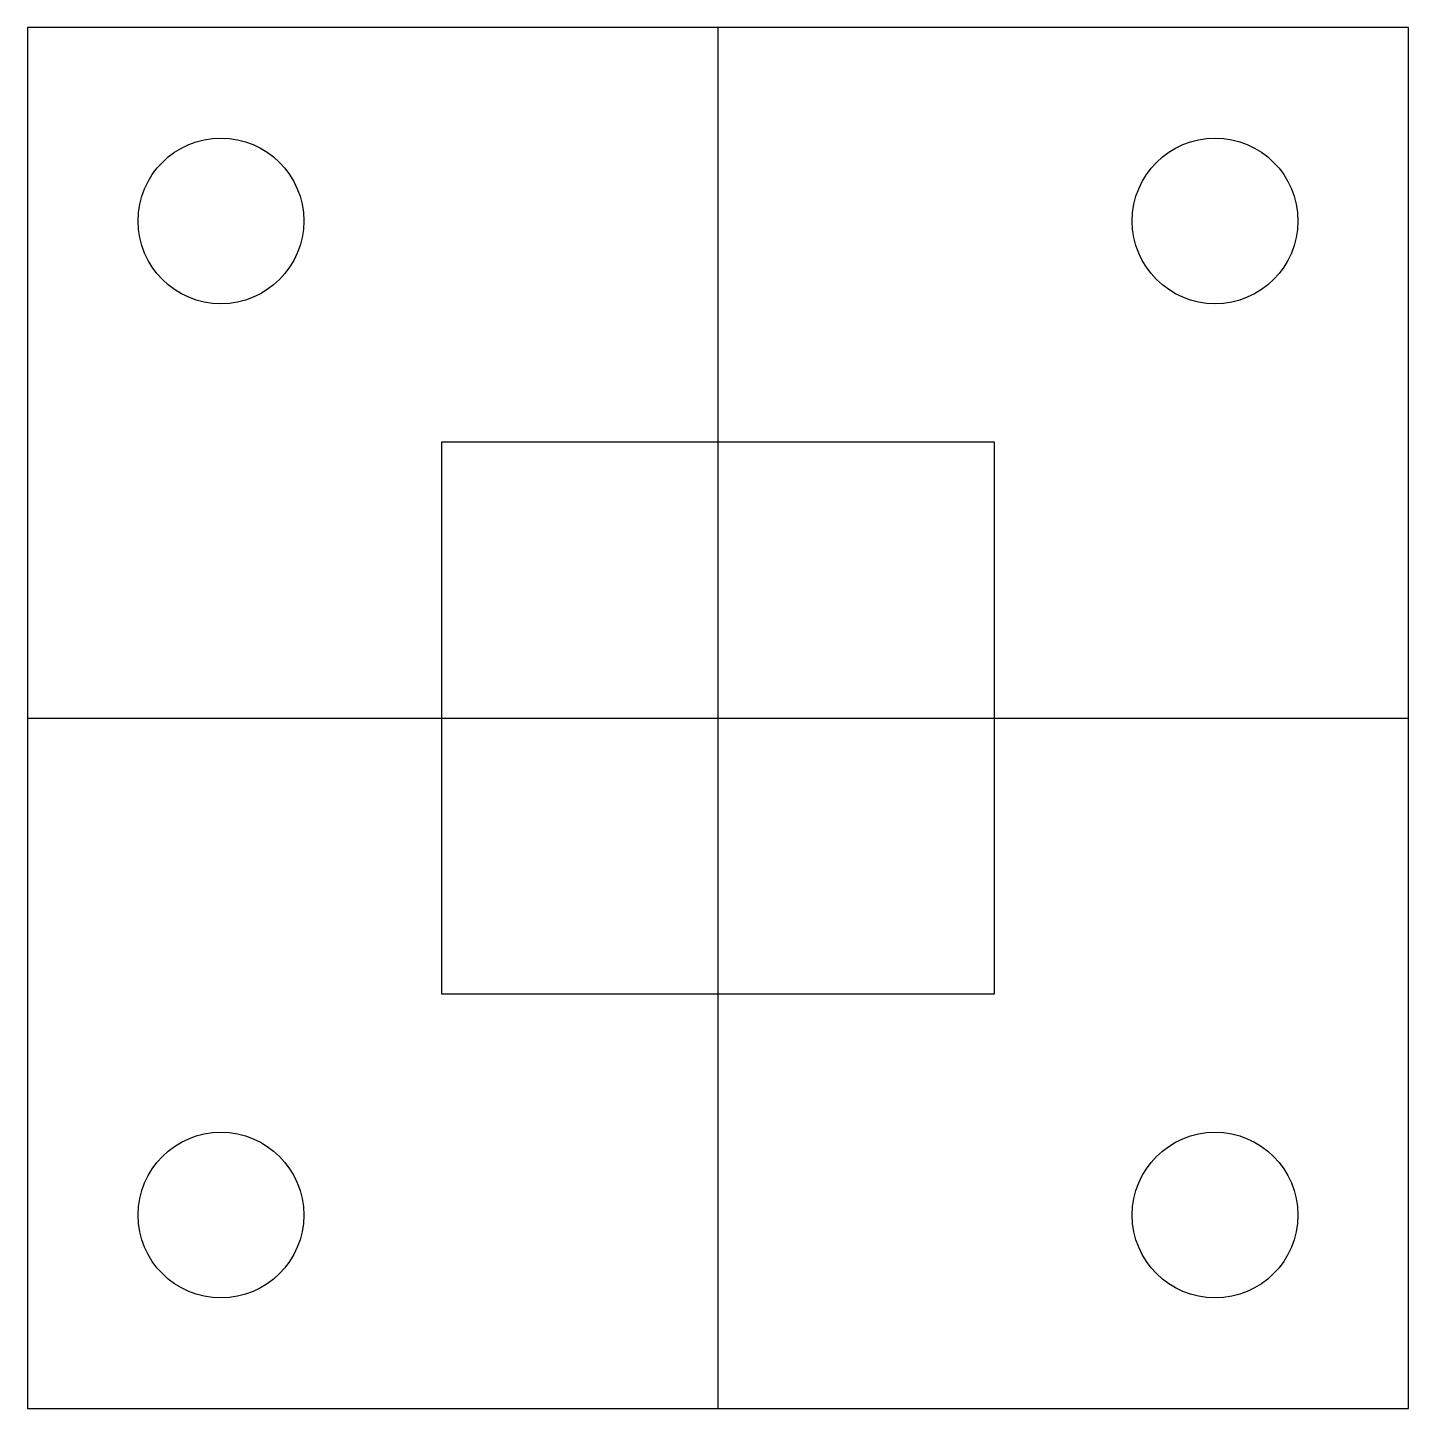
# Model space of a CAD drawing. Header units: millimetres. Extents: x 0 to 25, y 0 to 25.
import ezdxf

# ---------------------------------------------------------------- set-up
doc = ezdxf.new("R2010")
doc.units = ezdxf.units.MM
doc.layers.get('0').update_dxf_attribs({"linetype": 'CONTINUOUS'})

msp = doc.modelspace()

# ---------------------------------------------------------------- linework, layer by layer
for p, q in [((12.5, 25), (12.5, 0)), ((0, 12.5), (25, 12.5))]:
    msp.add_line(p, q)
for points in [[(0, 0), (25, 0), (25, 25), (0, 25)], [(7.5, 17.5), (17.5, 17.5), (17.5, 7.5), (7.5, 7.5)]]:
    msp.add_lwpolyline(points, close=True)
for centre in [(3.5, 21.5), (21.5, 21.5), (3.5, 3.5), (21.5, 3.5)]:
    msp.add_circle(centre, 1.5)

doc.saveas('drawing.dxf')
